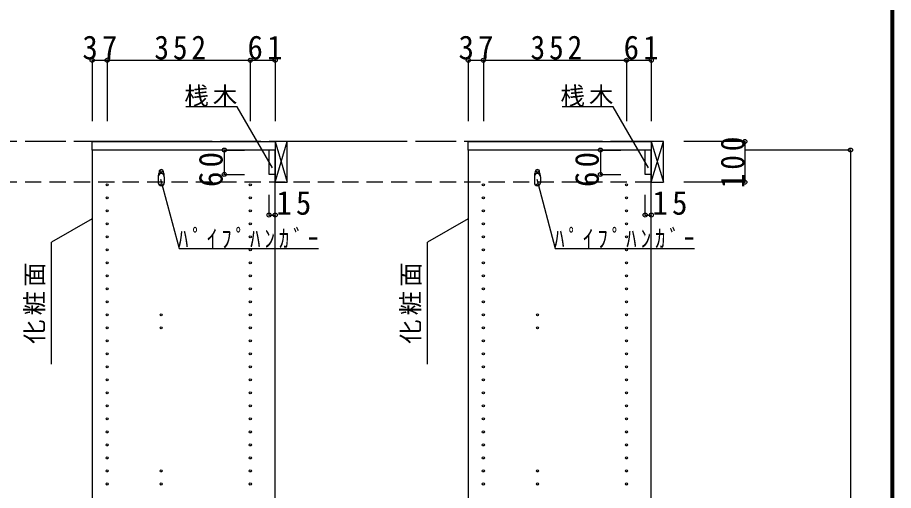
# Model space of a CAD drawing. Units: millimetres, scale not verified. Extents: x -3922 to 3878, y -2932 to 2722.
# Drawn here: x 1724 to 3878, y -586 to 578 of the extents above; entities that cross this region are included whole.
import ezdxf

# ---------------------------------------------------------------- set-up
doc = ezdxf.new("R2010")
doc.units = ezdxf.units.MM
doc.header["$LTSCALE"] = 20
doc.header["$PDMODE"] = 32
doc.header["$PDSIZE"] = 10
doc.linetypes.add('CHAIN1', pattern=[8, 5, -1, 1, -1])
doc.linetypes.add('DASHED2', pattern=[3, 2, -1])
for name, color, linetype in [('0-2', 2, 'Continuous'), ('0-5_側板', 4, 'Continuous'), ('0-6_パイプハンガー', 4, 'Continuous'), ('0-7_桟木・巾木', 2, 'Continuous'), ('0-8', 7, 'Continuous'), ('0-A_文字', 7, 'Continuous'), ('0-B_寸法', 7, 'Continuous'), ('F-1_枠', 6, 'Continuous')]:
    doc.layers.add(name, color=color, linetype=linetype)
doc.styles.add('ＭＳ ゴシック', font='')
doc.styles.get('ＭＳ ゴシック').set_extended_font_data('MS Gothic')

msp = doc.modelspace()

# ---------------------------------------------------------------- linework, layer by layer
at = {"layer": '0-2'}
for p, q in [((1907.37, 272.73), (2357.37, 272.73)), ((2357.37, 272.73), (2357.37, 251.73)), ((2832.37, 272.73), (3282.37, 272.73)), ((3282.37, 272.73), (3282.37, 251.73))]:
    msp.add_line(p, q, dxfattribs=at)
for points in [[(2357.37, 251.73), (1907.37, 251.73), (1907.37, 272.73)], [(3282.37, 251.73), (2832.37, 251.73), (2832.37, 272.73)]]:
    msp.add_lwpolyline(points, dxfattribs=at)
at = {"layer": '0-5_側板', "color": 3}
for p, q in [((2357.37, 251.73), (1907.37, 251.73)), ((2357.37, -1711.27), (2357.37, 251.73)), ((3282.37, 251.73), (2832.37, 251.73)), ((3282.37, -1711.27), (3282.37, 251.73))]:
    msp.add_line(p, q, dxfattribs=at)
for points in [[(1907.37, 251.73), (1907.37, -1711.27), (2357.37, -1711.27)], [(2832.37, 251.73), (2832.37, -1711.27), (3282.37, -1711.27)]]:
    msp.add_lwpolyline(points, dxfattribs=at)
at = {"layer": '0-5_側板'}
for centre in [(2077.37, 198.23), (3002.37, 198.23), (1944.37, 166.23), (2077.37, 166.23), (2296.37, 166.23), (2869.37, 166.23), (3002.37, 166.23), (3221.37, 166.23), (1944.37, 134.23), (2296.37, 134.23), (2869.37, 134.23), (3221.37, 134.23), (1944.37, 102.23), (2296.37, 102.23), (2869.37, 102.23), (3221.37, 102.23), (1944.37, 70.23), (2296.37, 70.23), (2869.37, 70.23), (3221.37, 70.23), (1944.37, 38.23), (2296.37, 38.23), (2869.37, 38.23), (3221.37, 38.23), (1944.37, 6.23), (2296.37, 6.23), (2869.37, 6.23), (3221.37, 6.23), (1944.37, -25.77), (2296.37, -25.77), (2869.37, -25.77), (3221.37, -25.77), (1944.37, -57.77), (2296.37, -57.77), (2869.37, -57.77), (3221.37, -57.77), (1944.37, -89.77), (2296.37, -89.77), (2869.37, -89.77), (3221.37, -89.77), (1944.37, -121.77), (2296.37, -121.77), (2869.37, -121.77), (3221.37, -121.77), (1944.37, -153.77), (2077.37, -153.77), (2296.37, -153.77), (2869.37, -153.77), (3002.37, -153.77), (3221.37, -153.77), (1944.37, -185.77), (2077.37, -185.77), (2296.37, -185.77), (2869.37, -185.77), (3002.37, -185.77), (3221.37, -185.77), (1944.37, -217.77), (2296.37, -217.77), (2869.37, -217.77), (3221.37, -217.77), (1944.37, -249.77), (2296.37, -249.77), (2869.37, -249.77), (3221.37, -249.77), (1944.37, -281.77), (2296.37, -281.77), (2869.37, -281.77), (3221.37, -281.77), (1944.37, -313.77), (2296.37, -313.77), (2869.37, -313.77), (3221.37, -313.77), (1944.37, -345.77), (2296.37, -345.77), (2869.37, -345.77), (3221.37, -345.77), (1944.37, -377.77), (2296.37, -377.77), (2869.37, -377.77), (3221.37, -377.77), (1944.37, -409.77), (2296.37, -409.77), (2869.37, -409.77), (3221.37, -409.77), (1944.37, -441.77), (2296.37, -441.77), (2869.37, -441.77), (3221.37, -441.77), (1944.37, -473.77), (2296.37, -473.77), (2869.37, -473.77), (3221.37, -473.77), (1944.37, -505.77), (2296.37, -505.77), (2869.37, -505.77), (3221.37, -505.77), (1944.37, -537.77), (2077.37, -537.77), (2296.37, -537.77), (2869.37, -537.77), (3002.37, -537.77), (3221.37, -537.77), (1944.37, -569.77), (2077.37, -569.77), (2296.37, -569.77), (2869.37, -569.77), (3002.37, -569.77), (3221.37, -569.77)]:
    msp.add_circle(centre, 2.5, dxfattribs=at)
at = {"layer": '0-6_パイプハンガー', "color": 2}
for p, q in [((2069.87, 186.23), (2069.87, 171.23)), ((2084.87, 186.23), (2084.87, 171.23)), ((2994.87, 186.23), (2994.87, 171.23)), ((3009.87, 186.23), (3009.87, 171.23))]:
    msp.add_line(p, q, dxfattribs=at)
at = {"layer": '0-6_パイプハンガー', "color": 7}
for centre, radius, start, end in [((2115.97, 184.72), 46.13, 162.96035, 178.115), ((2077.37, 198.23), 5.5, 0, 180), ((2038.77, 184.72), 46.13, 1.885, 17.03965), ((3040.97, 184.72), 46.13, 162.96035, 178.115), ((3002.37, 198.23), 5.5, 0, 180), ((2963.77, 184.72), 46.13, 1.885, 17.03965)]:
    msp.add_arc(centre, radius, start, end, dxfattribs=at)
at = {"layer": '0-6_パイプハンガー', "color": 2}
for centre, start, end in [((2077.37, 186.23), 0, 180), ((3002.37, 186.23), 0, 180), ((2077.37, 171.23), 180, 0), ((3002.37, 171.23), 180, 0)]:
    msp.add_arc(centre, 7.5, start, end, dxfattribs=at)
at = {"layer": '0-7_桟木・巾木'}
for p, q in [((2357.37, 251.73), (2342.37, 251.73)), ((2342.37, 191.73), (2342.37, 251.73)), ((2357.37, 251.73), (2357.37, 191.73)), ((3282.37, 251.73), (3267.37, 251.73)), ((3267.37, 191.73), (3267.37, 251.73)), ((3282.37, 251.73), (3282.37, 191.73))]:
    msp.add_line(p, q, dxfattribs=at)
for points in [[(2357.37, 191.73), (2345.87, 191.73), (2342.37, 191.73)], [(3282.37, 191.73), (3270.87, 191.73), (3267.37, 191.73)]]:
    msp.add_lwpolyline(points, dxfattribs=at)
at = {"layer": '0-8', "color": 3}
for p, q in [((2357.37, 272.73), (2357.37, 172.73)), ((2387.37, 272.73), (2357.37, 272.73)), ((2387.37, 172.73), (2387.37, 272.73)), ((3282.37, 272.73), (3282.37, 172.73)), ((3312.37, 272.73), (3282.37, 272.73)), ((3312.37, 172.73), (3312.37, 272.73)), ((2357.37, 172.73), (2387.37, 172.73)), ((3282.37, 172.73), (3312.37, 172.73))]:
    msp.add_line(p, q, dxfattribs=at)
at = {"layer": '0-8'}
for p, q in [((2357.37, 172.73), (2387.37, 272.73)), ((2357.37, 272.73), (2387.37, 172.73)), ((3282.37, 172.73), (3312.37, 272.73)), ((3282.37, 272.73), (3312.37, 172.73))]:
    msp.add_line(p, q, dxfattribs=at)
at = {"layer": '0-A_文字', "linetype": 'CHAIN1'}
msp.add_line((3282.37, 272.73), (-3316.63, 272.73), dxfattribs=at)
at = {"layer": '0-A_文字'}
for p, q in [((2075.77, 179.76), (2121.31, 9.81)), ((3000.77, 179.76), (3046.31, 9.81)), ((1907.37, 82.66), (1807.37, 24.93)), ((2832.37, 82.66), (2732.37, 24.93)), ((1807.37, -275.07), (1807.37, 24.93)), ((2732.37, -275.07), (2732.37, 24.93)), ((2121.31, 9.81), (2463.64, 9.81)), ((3046.31, 9.81), (3388.64, 9.81))]:
    msp.add_line(p, q, dxfattribs=at)
for points in [[(2350.7, 208.2), (2264.02, 358.32), (2138, 358.32)], [(3275.7, 208.2), (3189.02, 358.32), (3063, 358.32)]]:
    msp.add_lwpolyline(points, dxfattribs=at)
at = {"layer": '0-B_寸法', "color": 4}
for p, q in [((1907.37, 472.73), (1907.37, 322.73)), ((1907.37, 472.73), (2357.37, 472.73)), ((1944.37, 472.73), (1944.37, 322.73)), ((2296.37, 472.73), (2296.37, 322.73)), ((2357.37, 472.73), (2357.37, 322.73)), ((2832.37, 472.73), (2832.37, 322.73)), ((2832.37, 472.73), (3282.37, 472.73)), ((2869.37, 472.73), (2869.37, 322.73)), ((3221.37, 472.73), (3221.37, 322.73)), ((3282.37, 472.73), (3282.37, 322.73)), ((3512.37, 272.73), (3362.37, 272.73)), ((3512.37, 272.73), (3512.37, 172.73)), ((2232.37, 251.73), (2232.37, 191.73)), ((2232.37, 251.73), (2282.37, 251.73)), ((3157.37, 251.73), (3157.37, 191.73)), ((3157.37, 251.73), (3207.37, 251.73)), ((3772.37, 251.73), (3512.37, 251.73)), ((3772.37, 251.73), (3772.37, -1711.27)), ((2232.37, 191.73), (2282.37, 191.73)), ((3157.37, 191.73), (3207.37, 191.73)), ((3512.37, 172.73), (3362.37, 172.73)), ((2342.37, 91.73), (2342.37, 141.73)), ((2357.37, 91.73), (2357.37, 141.73)), ((3267.37, 91.73), (3267.37, 141.73)), ((3282.37, 91.73), (3282.37, 141.73)), ((2342.37, 91.73), (2357.37, 91.73)), ((3267.37, 91.73), (3282.37, 91.73))]:
    msp.add_line(p, q, dxfattribs=at)
at = {"layer": '0-B_寸法', "color": 4, "linetype": 'DASHED2'}
for p, q in [((3282.37, 272.73), (-3316.63, 272.73)), ((3282.37, 172.73), (-3316.63, 172.73))]:
    msp.add_line(p, q, dxfattribs=at)
at = {"layer": '0-B_寸法'}
for p in [(1907.37, 472.73), (1944.37, 472.73), (2296.37, 472.73), (2357.37, 472.73), (2832.37, 472.73), (2869.37, 472.73), (3221.37, 472.73), (3282.37, 472.73), (3512.37, 272.73), (2232.37, 251.73), (3157.37, 251.73), (3772.37, 251.73), (2232.37, 191.73), (3157.37, 191.73), (3512.37, 172.73), (2342.37, 91.73), (2357.37, 91.73), (3267.37, 91.73), (3282.37, 91.73)]:
    msp.add_point(p, dxfattribs=at)
at = {"layer": 'F-1_枠'}
for p, q in [((3871.3, 2722.29), (3871.3, -2864.37)), ((3874.63, 2722.29), (3874.63, -2864.37)), ((3877.97, 2722.29), (3877.97, -2864.37))]:
    msp.add_line(p, q, dxfattribs=at)

# ---------------------------------------------------------------- texts
at = {"layer": '0-A_文字', "char_height": 43.99, "attachment_point": 7, "style": 'ＭＳ ゴシック'}
for s, insert in [('\\T1.17;桟木', (2134.02, 358.32)), ('\\T1.17;桟木', (3059.02, 358.32)), ('\\T1.39;\\W0.85;ﾊﾟｲﾌﾟﾊﾝｶﾞｰ', (2118.64, 9.81)), ('\\T1.39;\\W0.85;ﾊﾟｲﾌﾟﾊﾝｶﾞｰ', (3043.64, 9.81))]:
    msp.add_mtext(s, dxfattribs=dict(at, insert=insert))
at = {"layer": '0-A_文字', "char_height": 43.99, "attachment_point": 7, "rotation": 90, "style": 'ＭＳ ゴシック'}
for insert in [(1792.37, -225.07), (2717.37, -225.07)]:
    msp.add_mtext('\\T1.17;化粧面', dxfattribs=dict(at, insert=insert))
at = {"layer": '0-B_寸法', "char_height": 58.65, "attachment_point": 7, "style": 'ＭＳ ゴシック'}
for s, insert in [('\\T1.27;\\W0.95;37', (1883.37, 473.94)), ('\\T1.27;\\W0.9;352', (2060.37, 473.94)), ('\\T1.27;\\W0.95;61', (2289.37, 473.94)), ('\\T1.27;\\W0.95;37', (2808.37, 473.94)), ('\\T1.27;\\W0.9;352', (2985.37, 473.94)), ('\\T1.27;\\W0.95;61', (3214.37, 473.94)), ('\\T1.27;\\W0.95;15', (2360.26, 91.73)), ('\\T1.27;\\W0.95;15', (3285.26, 91.73))]:
    msp.add_mtext(s, dxfattribs=dict(at, insert=insert))
at = {"layer": '0-B_寸法', "char_height": 58.65, "attachment_point": 7, "rotation": 90, "style": 'ＭＳ ゴシック'}
for s, insert in [('\\T1.27;\\W0.9;100', (3512.37, 157.73)), ('\\T1.27;\\W0.95;60', (2229.17, 160.86)), ('\\T1.27;\\W0.95;60', (3154.17, 160.86))]:
    msp.add_mtext(s, dxfattribs=dict(at, insert=insert))

doc.saveas('drawing.dxf')
